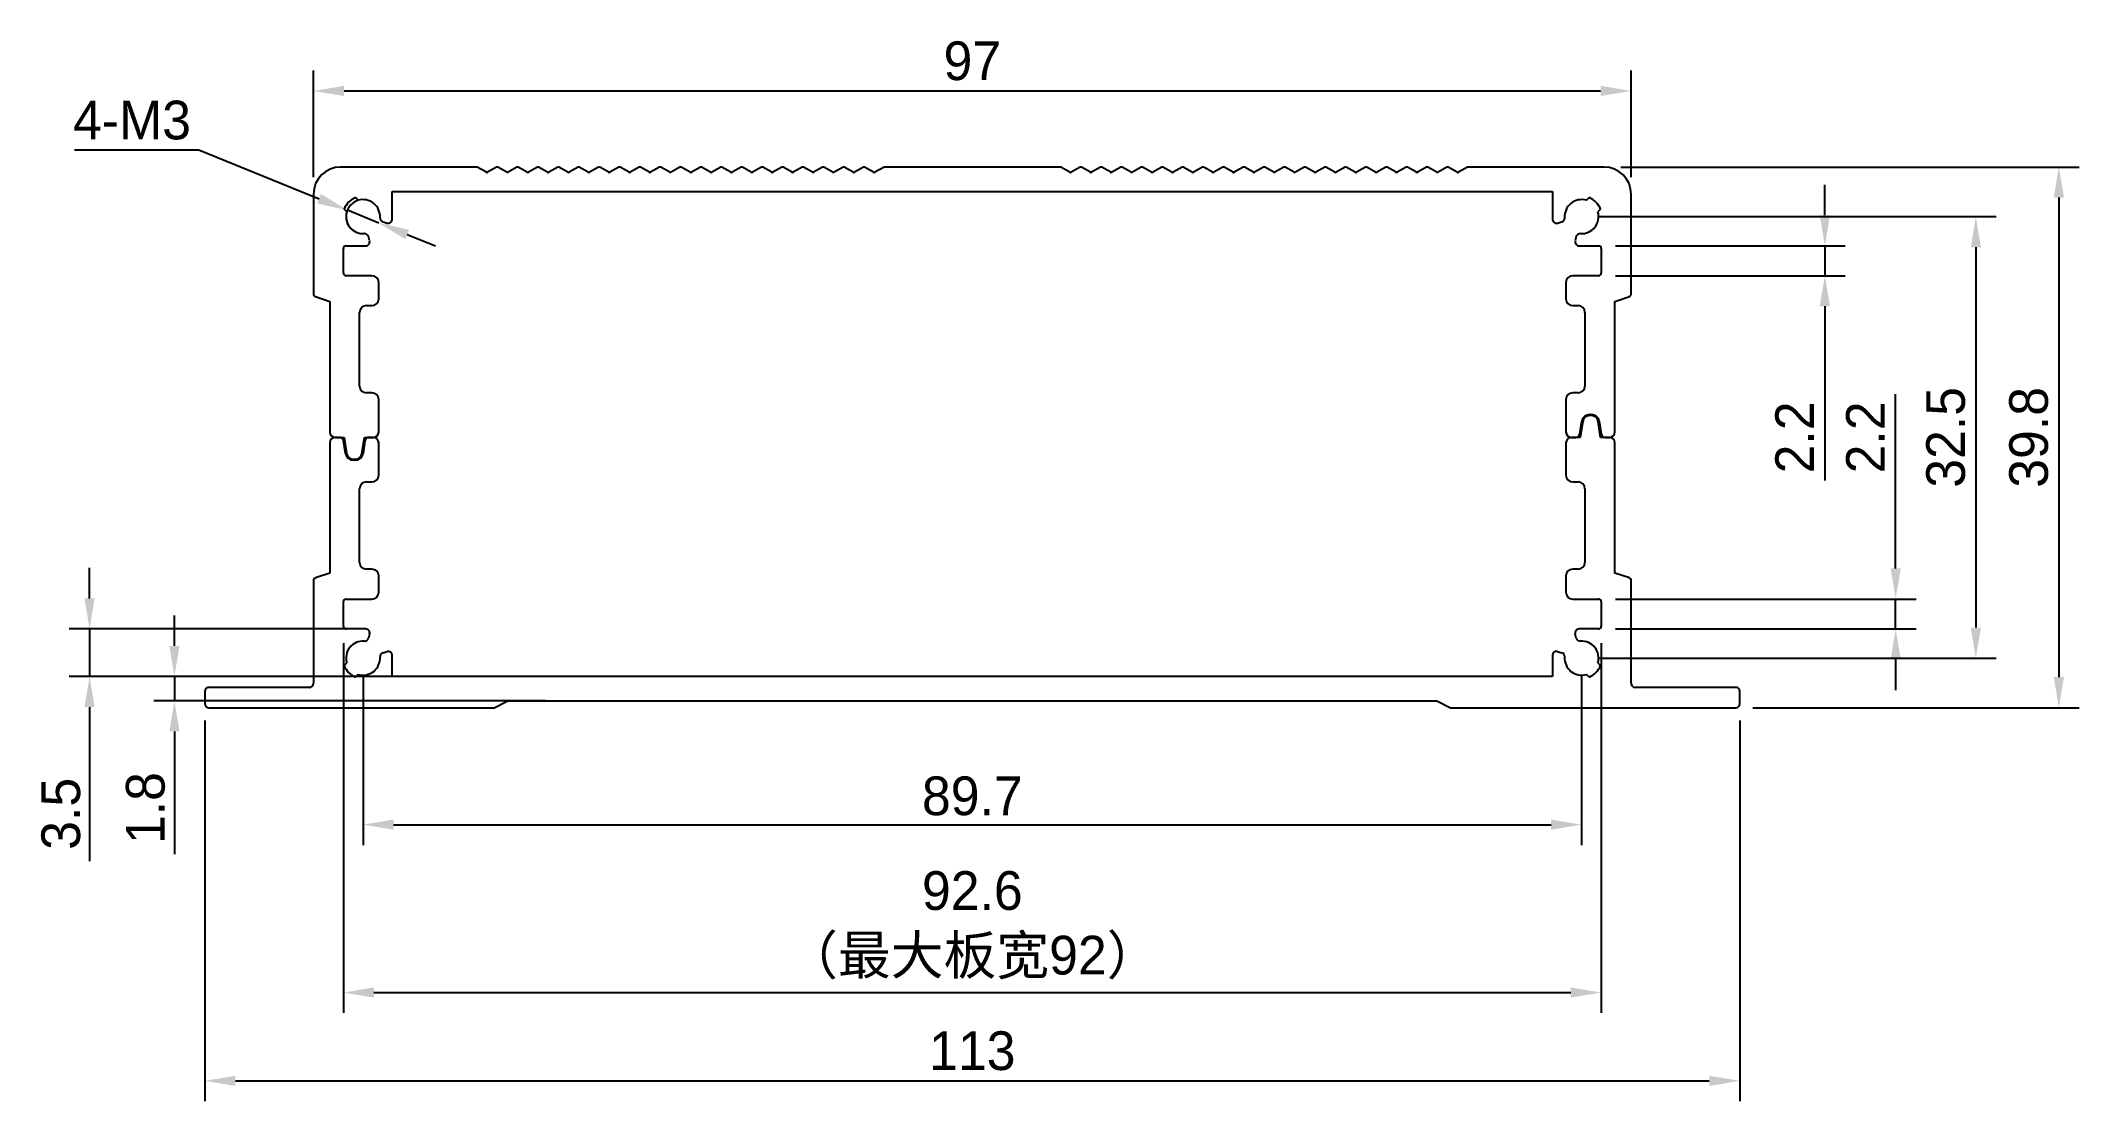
# Model space of a CAD drawing. Header units: millimetres. Extents: x 21683 to 21833, y -4647 to -4569.
import ezdxf

# ---------------------------------------------------------------- set-up
doc = ezdxf.new("R2010")
doc.units = ezdxf.units.MM
doc.header["$LTSCALE"] = 0.5
doc.header["$PDMODE"] = 35
for name, color, linetype, lineweight in [('3标注', 30, 'Continuous', 9), ('标注线', 7, 'Continuous', 13), ('粗实线', 7, 'Continuous', 25)]:
    doc.layers.add(name, color=color, linetype=linetype, lineweight=lineweight)
doc.styles.get("Standard").update_dxf_attribs({"font": ''})
doc.styles.get('Standard').set_extended_font_data('思源黑体 Normal')
doc.dimstyles.new('1比1 文字2.85', dxfattribs={"dimtxt": 2.85, "dimasz": 2.25, "dimexe": 1.5, "dimexo": 1.25, "dimgap": 0.7, "dimtad": 1, "dimdec": 1, "dimdsep": 46, "dimtxsty": 'Standard', "dimcen": 1.8, "dimadec": 0, "dimazin": 0, "dimtfac": 1, "dimtdec": 1, "dimtmove": 0, "dimatfit": 3, "dimfxl": 1, "dimarcsym": 0})
doc.dimstyles.new('1比1 文字2.85直径', dxfattribs={"dimtxt": 2.85, "dimasz": 2.25, "dimexe": 1.5, "dimexo": 1.25, "dimgap": 0.7, "dimtad": 1, "dimtih": 1, "dimtoh": 1, "dimdec": 1, "dimdsep": 46, "dimtxsty": 'Standard', "dimcen": 1.8, "dimadec": 0, "dimazin": 0, "dimtfac": 1, "dimtdec": 1, "dimtmove": 0, "dimatfit": 3, "dimfxl": 1, "dimarcsym": 0})

# ---------------------------------------------------------------- blocks, each defined once
blk = doc.blocks.new('*D81')
at = {"layer": 'Defpoints', "color": 0, "ltscale": 0.1}
for p in [(21799.66, -4572.77), (21702.66, -4580.37), (21799.66, -4580.37)]:
    blk.add_point(p, dxfattribs=at)
at = {"layer": '标注线', "color": 0, "lineweight": -2, "ltscale": 0.1}
for p, q in [((21702.66, -4579.12), (21702.66, -4571.27)), ((21799.66, -4579.12), (21799.66, -4571.27)), ((21704.91, -4572.77), (21797.41, -4572.77))]:
    blk.add_line(p, q, dxfattribs=at)
at = {"layer": '标注线', "color": 0, "ltscale": 0.1}
for points in [[(21704.91, -4572.39), (21704.91, -4573.14), (21702.66, -4572.77)], [(21797.41, -4572.39), (21797.41, -4573.14), (21799.66, -4572.77)]]:
    blk.add_solid(points, dxfattribs=at)
at = {"layer": '标注线', "color": 0, "ltscale": 0.1, "insert": (21751.16, -4569.12), "char_height": 2.85, "attachment_point": 2}
blk.add_mtext('97', dxfattribs=at)
blk = doc.blocks.new('*D82')
at = {"layer": 'Defpoints', "color": 0, "ltscale": 0.1}
for p in [(21796.01, -4582.02), (21796.01, -4614.52), (21825.03, -4614.52)]:
    blk.add_point(p, dxfattribs=at)
at = {"layer": '标注线', "color": 0, "lineweight": -2, "ltscale": 0.1}
for p, q in [((21797.26, -4582.02), (21826.53, -4582.02)), ((21825.03, -4584.27), (21825.03, -4612.27)), ((21797.26, -4614.52), (21826.53, -4614.52))]:
    blk.add_line(p, q, dxfattribs=at)
at = {"layer": '标注线', "color": 0, "ltscale": 0.1}
for points in [[(21824.66, -4584.27), (21825.41, -4584.27), (21825.03, -4582.02)], [(21824.66, -4612.27), (21825.41, -4612.27), (21825.03, -4614.52)]]:
    blk.add_solid(points, dxfattribs=at)
at = {"layer": '标注线', "color": 0, "ltscale": 0.1, "insert": (21821.38, -4598.27), "char_height": 2.85, "attachment_point": 2, "rotation": 90}
blk.add_mtext('32.5', dxfattribs=at)
blk = doc.blocks.new('*D83')
at = {"layer": 'Defpoints', "color": 0, "ltscale": 0.1}
for p in [(21797.66, -4578.37), (21807.36, -4618.17), (21831.14, -4618.17)]:
    blk.add_point(p, dxfattribs=at)
at = {"layer": '标注线', "color": 0, "lineweight": -2, "ltscale": 0.1}
for p, q in [((21798.91, -4578.37), (21832.64, -4578.37)), ((21831.14, -4580.62), (21831.14, -4615.92)), ((21808.61, -4618.17), (21832.64, -4618.17))]:
    blk.add_line(p, q, dxfattribs=at)
at = {"layer": '标注线', "color": 0, "ltscale": 0.1}
for points in [[(21830.77, -4580.62), (21831.52, -4580.62), (21831.14, -4578.37)], [(21830.77, -4615.92), (21831.52, -4615.92), (21831.14, -4618.17)]]:
    blk.add_solid(points, dxfattribs=at)
at = {"layer": '标注线', "color": 0, "ltscale": 0.1, "insert": (21827.49, -4598.27), "char_height": 2.85, "attachment_point": 2, "rotation": 90}
blk.add_mtext('39.8', dxfattribs=at)
blk = doc.blocks.new('*D84')
at = {"layer": 'Defpoints', "color": 0, "ltscale": 0.1}
for p in [(21797.26, -4610.17), (21797.26, -4612.37), (21819.13, -4612.37)]:
    blk.add_point(p, dxfattribs=at)
at = {"layer": '标注线', "color": 0, "lineweight": -2, "ltscale": 0.1}
for p, q in [((21819.13, -4607.92), (21819.13, -4595.08)), ((21798.51, -4610.17), (21820.63, -4610.17)), ((21819.13, -4612.37), (21819.13, -4610.17)), ((21798.51, -4612.37), (21820.63, -4612.37)), ((21819.13, -4614.62), (21819.13, -4616.87))]:
    blk.add_line(p, q, dxfattribs=at)
at = {"layer": '标注线', "color": 0, "ltscale": 0.1}
for points in [[(21818.76, -4607.92), (21819.51, -4607.92), (21819.13, -4610.17)], [(21818.76, -4614.62), (21819.51, -4614.62), (21819.13, -4612.37)]]:
    blk.add_solid(points, dxfattribs=at)
at = {"layer": '标注线', "color": 0, "ltscale": 0.1, "insert": (21815.48, -4598.27), "char_height": 2.85, "attachment_point": 2, "rotation": 90}
blk.add_mtext('2.2', dxfattribs=at)
blk = doc.blocks.new('*D85')
at = {"layer": 'Defpoints', "color": 0, "ltscale": 0.1}
for p in [(21797.26, -4584.17), (21813.92, -4584.17), (21797.26, -4586.37)]:
    blk.add_point(p, dxfattribs=at)
at = {"layer": '标注线', "color": 0, "lineweight": -2, "ltscale": 0.1}
for p, q in [((21813.92, -4581.92), (21813.92, -4579.67)), ((21798.51, -4584.17), (21815.42, -4584.17)), ((21813.92, -4584.17), (21813.92, -4586.37)), ((21798.51, -4586.37), (21815.42, -4586.37)), ((21813.92, -4588.62), (21813.92, -4601.45))]:
    blk.add_line(p, q, dxfattribs=at)
at = {"layer": '标注线', "color": 0, "ltscale": 0.1}
for points in [[(21813.54, -4581.92), (21814.29, -4581.92), (21813.92, -4584.17)], [(21813.54, -4588.62), (21814.29, -4588.62), (21813.92, -4586.37)]]:
    blk.add_solid(points, dxfattribs=at)
at = {"layer": '标注线', "color": 0, "ltscale": 0.1, "insert": (21810.27, -4598.27), "char_height": 2.85, "attachment_point": 2, "rotation": 90}
blk.add_mtext('2.2', dxfattribs=at)
blk = doc.blocks.new('*D86')
at = {"layer": 'Defpoints', "color": 0, "ltscale": 0.1}
for p in [(21706.5, -4612.37), (21686.18, -4615.87), (21708.46, -4615.87)]:
    blk.add_point(p, dxfattribs=at)
at = {"layer": '标注线', "color": 0, "lineweight": -2, "ltscale": 0.1}
for p, q in [((21686.18, -4610.12), (21686.18, -4607.87)), ((21705.25, -4612.37), (21684.68, -4612.37)), ((21686.18, -4612.37), (21686.18, -4615.87)), ((21707.21, -4615.87), (21684.68, -4615.87)), ((21686.18, -4618.12), (21686.18, -4629.47))]:
    blk.add_line(p, q, dxfattribs=at)
at = {"layer": '标注线', "color": 0, "ltscale": 0.1}
for points in [[(21685.8, -4610.12), (21686.55, -4610.12), (21686.18, -4612.37)], [(21685.8, -4618.12), (21686.55, -4618.12), (21686.18, -4615.87)]]:
    blk.add_solid(points, dxfattribs=at)
at = {"layer": '标注线', "color": 0, "ltscale": 0.1, "insert": (21682.63, -4625.98), "char_height": 2.85, "attachment_point": 2, "rotation": 90}
blk.add_mtext('3.5', dxfattribs=at)
blk = doc.blocks.new('*D87')
at = {"layer": 'Defpoints', "color": 0, "ltscale": 0.1}
for p in [(21706.31, -4614.52), (21796.01, -4614.52), (21796.01, -4626.78)]:
    blk.add_point(p, dxfattribs=at)
at = {"layer": '标注线', "color": 0, "lineweight": -2, "ltscale": 0.1}
for p, q in [((21706.31, -4615.77), (21706.31, -4628.28)), ((21796.01, -4615.77), (21796.01, -4628.28)), ((21708.56, -4626.78), (21793.76, -4626.78))]:
    blk.add_line(p, q, dxfattribs=at)
at = {"layer": '标注线', "color": 0, "ltscale": 0.1}
for points in [[(21708.56, -4626.4), (21708.56, -4627.15), (21706.31, -4626.78)], [(21793.76, -4626.4), (21793.76, -4627.15), (21796.01, -4626.78)]]:
    blk.add_solid(points, dxfattribs=at)
at = {"layer": '标注线', "color": 0, "ltscale": 0.1, "insert": (21751.16, -4623.23), "char_height": 2.85, "attachment_point": 2}
blk.add_mtext('89.7', dxfattribs=at)
blk = doc.blocks.new('*D88')
at = {"layer": 'Defpoints', "color": 0, "ltscale": 0.1}
for p in [(21694.66, -4617.87), (21807.66, -4617.87), (21807.66, -4645.64)]:
    blk.add_point(p, dxfattribs=at)
at = {"layer": '标注线', "color": 0, "lineweight": -2, "ltscale": 0.1}
for p, q in [((21694.66, -4619.12), (21694.66, -4647.14)), ((21807.66, -4619.12), (21807.66, -4647.14)), ((21696.91, -4645.64), (21805.41, -4645.64))]:
    blk.add_line(p, q, dxfattribs=at)
at = {"layer": '标注线', "color": 0, "ltscale": 0.1}
for points in [[(21696.91, -4645.26), (21696.91, -4646.01), (21694.66, -4645.64)], [(21805.41, -4645.26), (21805.41, -4646.01), (21807.66, -4645.64)]]:
    blk.add_solid(points, dxfattribs=at)
at = {"layer": '标注线', "color": 0, "ltscale": 0.1, "insert": (21751.16, -4641.99), "char_height": 2.85, "attachment_point": 2}
blk.add_mtext('113', dxfattribs=at)
blk = doc.blocks.new('*D90')
at = {"layer": 'Defpoints', "color": 0, "ltscale": 0.1}
for p in [(21705.16, -4581.55), (21707.47, -4582.49)]:
    blk.add_point(p, dxfattribs=at)
at = {"layer": '标注线', "color": 0, "lineweight": -2, "ltscale": 0.1}
for p, q in [((21685.07, -4577.1), (21694.22, -4577.1)), ((21694.22, -4577.1), (21703.07, -4580.7)), ((21707.47, -4582.49), (21705.16, -4581.55)), ((21709.56, -4583.34), (21711.64, -4584.18))]:
    blk.add_line(p, q, dxfattribs=at)
blk.add_arc((21706.31, -4582.02), 1.25, 106.3146, 226.6304, dxfattribs=at)
at = {"layer": '标注线', "color": 0, "ltscale": 0.1}
for points in [[(21703.21, -4580.35), (21702.93, -4581.05), (21705.16, -4581.55)], [(21709.7, -4582.99), (21709.41, -4583.68), (21707.47, -4582.49)]]:
    blk.add_solid(points, dxfattribs=at)
at = {"layer": '标注线', "color": 0, "ltscale": 0.1, "insert": (21689.3, -4574.93), "char_height": 2.85, "attachment_point": 5}
blk.add_mtext('4-M3', dxfattribs=at)
blk = doc.blocks.new('*D91')
at = {"layer": 'Defpoints', "color": 0, "ltscale": 0.1}
for p in [(21720.99, -4615.87), (21692.42, -4617.67), (21720.99, -4617.67)]:
    blk.add_point(p, dxfattribs=at)
at = {"layer": '标注线', "color": 0, "lineweight": -2, "ltscale": 0.1}
for p, q in [((21692.42, -4613.62), (21692.42, -4611.37)), ((21719.74, -4615.87), (21690.92, -4615.87)), ((21692.42, -4615.87), (21692.42, -4617.67)), ((21719.74, -4617.67), (21690.92, -4617.67)), ((21692.42, -4619.92), (21692.42, -4628.95))]:
    blk.add_line(p, q, dxfattribs=at)
at = {"layer": '标注线', "color": 0, "ltscale": 0.1}
for points in [[(21692.05, -4613.62), (21692.8, -4613.62), (21692.42, -4615.87)], [(21692.05, -4619.92), (21692.8, -4619.92), (21692.42, -4617.67)]]:
    blk.add_solid(points, dxfattribs=at)
at = {"layer": '标注线', "color": 0, "ltscale": 0.1, "insert": (21690.3, -4625.56), "char_height": 2.85, "attachment_point": 5, "rotation": 90}
blk.add_mtext('1.8', dxfattribs=at)
blk = doc.blocks.new('*D89')
at = {"layer": '3标注', "color": 0, "lineweight": -2, "ltscale": 0.1}
for p, q in [((21704.86, -4613.42), (21704.86, -4640.64)), ((21797.46, -4613.42), (21797.46, -4640.64)), ((21707.11, -4639.14), (21795.21, -4639.14))]:
    blk.add_line(p, q, dxfattribs=at)
at = {"layer": '3标注', "color": 0, "ltscale": 0.1}
for points in [[(21707.11, -4638.76), (21707.11, -4639.51), (21704.86, -4639.14)], [(21795.21, -4638.76), (21795.21, -4639.51), (21797.46, -4639.14)]]:
    blk.add_solid(points, dxfattribs=at)
at = {"layer": 'Defpoints', "color": 0, "ltscale": 0.1}
for p in [(21704.86, -4612.17), (21797.46, -4612.17), (21797.46, -4639.14)]:
    blk.add_point(p, dxfattribs=at)
at = {"layer": '3标注', "color": 0, "ltscale": 0.1, "insert": (21751.16, -4634.19), "char_height": 2.85, "attachment_point": 5}
blk.add_mtext('92.6\\P（最大板宽92）', dxfattribs=at)

msp = doc.modelspace()

# ---------------------------------------------------------------- linework, layer by layer
at = {"layer": '粗实线'}
for p, q in [((21714.66, -4578.37), (21704.66, -4578.37)), ((21715.39, -4578.74), (21714.71, -4578.38)), ((21716.14, -4578.39), (21715.48, -4578.74)), ((21716.89, -4578.74), (21716.23, -4578.39)), ((21717.64, -4578.39), (21716.98, -4578.74)), ((21718.39, -4578.74), (21717.73, -4578.39)), ((21719.14, -4578.39), (21718.48, -4578.74)), ((21719.89, -4578.74), (21719.23, -4578.39)), ((21720.64, -4578.39), (21719.98, -4578.74)), ((21721.39, -4578.74), (21720.73, -4578.39)), ((21722.14, -4578.39), (21721.48, -4578.74)), ((21722.89, -4578.74), (21722.23, -4578.39)), ((21723.64, -4578.39), (21722.98, -4578.74)), ((21724.39, -4578.74), (21723.73, -4578.39)), ((21725.14, -4578.39), (21724.48, -4578.74)), ((21725.89, -4578.74), (21725.23, -4578.39)), ((21726.64, -4578.39), (21725.98, -4578.74)), ((21727.39, -4578.74), (21726.73, -4578.39)), ((21728.14, -4578.39), (21727.48, -4578.74)), ((21728.89, -4578.74), (21728.23, -4578.39)), ((21729.64, -4578.39), (21728.98, -4578.74)), ((21730.39, -4578.74), (21729.73, -4578.39)), ((21731.14, -4578.39), (21730.48, -4578.74)), ((21731.89, -4578.74), (21731.23, -4578.39)), ((21732.64, -4578.39), (21731.98, -4578.74)), ((21733.39, -4578.74), (21732.73, -4578.39)), ((21734.14, -4578.39), (21733.48, -4578.74)), ((21734.89, -4578.74), (21734.23, -4578.39)), ((21735.64, -4578.39), (21734.98, -4578.74)), ((21736.39, -4578.74), (21735.73, -4578.39)), ((21737.14, -4578.39), (21736.48, -4578.74)), ((21737.89, -4578.74), (21737.23, -4578.39)), ((21738.64, -4578.39), (21737.98, -4578.74)), ((21739.39, -4578.74), (21738.73, -4578.39)), ((21740.14, -4578.39), (21739.48, -4578.74)), ((21740.89, -4578.74), (21740.23, -4578.39)), ((21741.64, -4578.39), (21740.98, -4578.74)), ((21742.39, -4578.74), (21741.73, -4578.39)), ((21743.14, -4578.39), (21742.48, -4578.74)), ((21743.89, -4578.74), (21743.23, -4578.39)), ((21744.66, -4578.38), (21743.98, -4578.74)), ((21757.62, -4578.37), (21744.71, -4578.37)), ((21758.35, -4578.74), (21757.67, -4578.38)), ((21759.1, -4578.39), (21758.44, -4578.74)), ((21759.85, -4578.74), (21759.19, -4578.39)), ((21760.6, -4578.39), (21759.94, -4578.74)), ((21761.35, -4578.74), (21760.69, -4578.39)), ((21762.1, -4578.39), (21761.44, -4578.74)), ((21762.85, -4578.74), (21762.19, -4578.39)), ((21763.6, -4578.39), (21762.94, -4578.74)), ((21764.35, -4578.74), (21763.69, -4578.39)), ((21765.1, -4578.39), (21764.44, -4578.74)), ((21765.85, -4578.74), (21765.19, -4578.39)), ((21766.6, -4578.39), (21765.94, -4578.74)), ((21767.35, -4578.74), (21766.69, -4578.39)), ((21768.1, -4578.39), (21767.44, -4578.74)), ((21768.85, -4578.74), (21768.19, -4578.39)), ((21769.6, -4578.39), (21768.94, -4578.74)), ((21770.35, -4578.74), (21769.69, -4578.39)), ((21771.1, -4578.39), (21770.44, -4578.74)), ((21771.85, -4578.74), (21771.19, -4578.39)), ((21772.6, -4578.39), (21771.94, -4578.74)), ((21773.35, -4578.74), (21772.69, -4578.39)), ((21774.1, -4578.39), (21773.44, -4578.74)), ((21774.85, -4578.74), (21774.19, -4578.39)), ((21775.6, -4578.39), (21774.94, -4578.74)), ((21776.35, -4578.74), (21775.69, -4578.39)), ((21777.1, -4578.39), (21776.44, -4578.74)), ((21777.85, -4578.74), (21777.19, -4578.39)), ((21778.6, -4578.39), (21777.94, -4578.74)), ((21779.35, -4578.74), (21778.69, -4578.39)), ((21780.1, -4578.39), (21779.44, -4578.74)), ((21780.85, -4578.74), (21780.19, -4578.39)), ((21781.6, -4578.39), (21780.94, -4578.74)), ((21782.35, -4578.74), (21781.69, -4578.39)), ((21783.1, -4578.39), (21782.44, -4578.74)), ((21783.85, -4578.74), (21783.19, -4578.39)), ((21784.6, -4578.39), (21783.94, -4578.74)), ((21785.35, -4578.74), (21784.69, -4578.39)), ((21786.1, -4578.39), (21785.44, -4578.74)), ((21786.85, -4578.74), (21786.19, -4578.39)), ((21787.62, -4578.38), (21786.94, -4578.74)), ((21797.66, -4578.37), (21787.67, -4578.37)), ((21702.66, -4580.37), (21702.66, -4587.72)), ((21705.77, -4580.62), (21705.96, -4580.82)), ((21708.46, -4580.17), (21793.86, -4580.17)), ((21708.46, -4582.2), (21708.46, -4580.17)), ((21793.86, -4580.17), (21793.86, -4582.2)), ((21796.36, -4580.82), (21796.56, -4580.62)), ((21799.66, -4587.72), (21799.66, -4580.37)), ((21705.11, -4581.67), (21704.92, -4581.47)), ((21707.78, -4582.41), (21708.09, -4582.49)), ((21794.24, -4582.49), (21794.54, -4582.41)), ((21797.41, -4581.47), (21797.21, -4581.67)), ((21705.06, -4584.17), (21706.5, -4584.17)), ((21706.79, -4583.79), (21706.71, -4583.49)), ((21795.62, -4583.49), (21795.54, -4583.79)), ((21795.83, -4584.17), (21797.26, -4584.17)), ((21704.86, -4586.17), (21704.86, -4584.37)), ((21797.46, -4584.37), (21797.46, -4586.17)), ((21706.96, -4586.37), (21705.06, -4586.37)), ((21707.46, -4588.07), (21707.46, -4586.87)), ((21794.86, -4586.87), (21794.86, -4588.07)), ((21797.26, -4586.37), (21795.36, -4586.37)), ((21702.8, -4587.91), (21703.86, -4588.27)), ((21703.86, -4588.27), (21703.86, -4597.87)), ((21706.56, -4588.57), (21706.96, -4588.57)), ((21795.36, -4588.57), (21795.76, -4588.57)), ((21798.46, -4588.27), (21799.53, -4587.91)), ((21798.46, -4597.87), (21798.46, -4588.27)), ((21706.06, -4594.49), (21706.06, -4589.07)), ((21796.26, -4589.07), (21796.26, -4594.49)), ((21706.96, -4594.99), (21706.56, -4594.99)), ((21707.46, -4597.87), (21707.46, -4595.49)), ((21794.86, -4595.49), (21794.86, -4597.87)), ((21795.76, -4594.99), (21795.36, -4594.99)), ((21795.87, -4598.01), (21796.02, -4597.08)), ((21796.1, -4597.09), (21795.91, -4598.27)), ((21796.59, -4596.59), (21796.74, -4596.59)), ((21796.74, -4596.67), (21796.59, -4596.67)), ((21797.41, -4598.27), (21797.23, -4597.09)), ((21797.31, -4597.08), (21797.45, -4598.01)), ((21703.86, -4598.67), (21703.86, -4608.27)), ((21704.26, -4598.27), (21704.91, -4598.27)), ((21704.58, -4598.27), (21704.26, -4598.27)), ((21705.02, -4599.46), (21704.87, -4598.52)), ((21704.91, -4598.27), (21705.1, -4599.45)), ((21706.23, -4599.45), (21706.41, -4598.27)), ((21706.45, -4598.52), (21706.31, -4599.46)), ((21706.41, -4598.27), (21707.06, -4598.27)), ((21707.06, -4598.27), (21706.75, -4598.27)), ((21707.46, -4601.05), (21707.46, -4598.67)), ((21794.86, -4598.67), (21794.86, -4601.05)), ((21795.26, -4598.27), (21795.58, -4598.27)), ((21795.91, -4598.27), (21795.26, -4598.27)), ((21798.06, -4598.27), (21797.41, -4598.27)), ((21797.75, -4598.27), (21798.06, -4598.27)), ((21798.46, -4608.27), (21798.46, -4598.67)), ((21705.59, -4599.87), (21705.74, -4599.87)), ((21705.74, -4599.95), (21705.59, -4599.95)), ((21706.06, -4607.47), (21706.06, -4602.05)), ((21706.56, -4601.55), (21706.96, -4601.55)), ((21795.36, -4601.55), (21795.76, -4601.55)), ((21796.26, -4602.05), (21796.26, -4607.47)), ((21703.86, -4608.27), (21702.8, -4608.62)), ((21706.96, -4607.97), (21706.56, -4607.97)), ((21795.76, -4607.97), (21795.36, -4607.97)), ((21799.53, -4608.62), (21798.46, -4608.27)), ((21702.66, -4608.81), (21702.66, -4616.37)), ((21707.46, -4609.67), (21707.46, -4608.47)), ((21794.86, -4608.47), (21794.86, -4609.67)), ((21799.66, -4616.37), (21799.66, -4608.81)), ((21704.86, -4612.17), (21704.86, -4610.37)), ((21705.06, -4610.17), (21706.96, -4610.17)), ((21795.36, -4610.17), (21797.26, -4610.17)), ((21797.46, -4610.37), (21797.46, -4612.17)), ((21706.5, -4612.37), (21705.06, -4612.37)), ((21706.79, -4612.75), (21706.71, -4613.05)), ((21795.62, -4613.05), (21795.54, -4612.75)), ((21797.26, -4612.37), (21795.83, -4612.37)), ((21707.78, -4614.12), (21708.09, -4614.04)), ((21794.24, -4614.04), (21794.54, -4614.12)), ((21704.92, -4615.07), (21705.11, -4614.87)), ((21705.96, -4615.72), (21705.77, -4615.91)), ((21708.46, -4615.87), (21708.46, -4614.33)), ((21793.86, -4614.33), (21793.86, -4615.87)), ((21796.56, -4615.91), (21796.36, -4615.72)), ((21797.21, -4614.87), (21797.41, -4615.07)), ((21694.66, -4616.97), (21694.66, -4617.87)), ((21702.36, -4616.67), (21694.96, -4616.67)), ((21793.86, -4615.87), (21708.46, -4615.87)), ((21807.36, -4616.67), (21799.96, -4616.67)), ((21807.66, -4617.87), (21807.66, -4616.97)), ((21694.96, -4618.17), (21715.96, -4618.17)), ((21715.96, -4618.17), (21716.96, -4617.67)), ((21716.96, -4617.67), (21785.36, -4617.67)), ((21785.36, -4617.67), (21786.36, -4618.17)), ((21786.36, -4618.17), (21807.36, -4618.17))]:
    msp.add_line(p, q, dxfattribs=at)
for centre, radius, start, end in [((21704.66, -4580.37), 2, 90, 180), ((21714.66, -4578.47), 0.1, 61.9275, 90), ((21715.43, -4578.66), 0.1, 241.9275, 298.0725), ((21716.18, -4578.48), 0.1, 61.9275, 118.0725), ((21716.93, -4578.66), 0.1, 241.9275, 298.0725), ((21717.68, -4578.48), 0.1, 61.9275, 118.0725), ((21718.43, -4578.66), 0.1, 241.9275, 298.0725), ((21719.18, -4578.48), 0.1, 61.9275, 118.0725), ((21719.93, -4578.66), 0.1, 241.9275, 298.0725), ((21720.68, -4578.48), 0.1, 61.9275, 118.0725), ((21721.43, -4578.66), 0.1, 241.9275, 298.0725), ((21722.18, -4578.48), 0.1, 61.9275, 118.0725), ((21722.93, -4578.66), 0.1, 241.9275, 298.0725), ((21723.68, -4578.48), 0.1, 61.9275, 118.0725), ((21724.43, -4578.66), 0.1, 241.9275, 298.0725), ((21725.18, -4578.48), 0.1, 61.9275, 118.0725), ((21725.93, -4578.66), 0.1, 241.9275, 298.0725), ((21726.68, -4578.48), 0.1, 61.9275, 118.0725), ((21727.43, -4578.66), 0.1, 241.9275, 298.0725), ((21728.18, -4578.48), 0.1, 61.9275, 118.0725), ((21728.93, -4578.66), 0.1, 241.9275, 298.0725), ((21729.68, -4578.48), 0.1, 61.9275, 118.0725), ((21730.43, -4578.66), 0.1, 241.9275, 298.0725), ((21731.18, -4578.48), 0.1, 61.9275, 118.0725), ((21731.93, -4578.66), 0.1, 241.9275, 298.0725), ((21732.68, -4578.48), 0.1, 61.9275, 118.0725), ((21733.43, -4578.66), 0.1, 241.9275, 298.0725), ((21734.18, -4578.48), 0.1, 61.9275, 118.0725), ((21734.93, -4578.66), 0.1, 241.9275, 298.0725), ((21735.68, -4578.48), 0.1, 61.9275, 118.0725), ((21736.43, -4578.66), 0.1, 241.9275, 298.0725), ((21737.18, -4578.48), 0.1, 61.9275, 118.0725), ((21737.93, -4578.66), 0.1, 241.9275, 298.0725), ((21738.68, -4578.48), 0.1, 61.9275, 118.0725), ((21739.43, -4578.66), 0.1, 241.9275, 298.0725), ((21740.18, -4578.48), 0.1, 61.9275, 118.0725), ((21740.93, -4578.66), 0.1, 241.9275, 298.0725), ((21741.68, -4578.48), 0.1, 61.9275, 118.0725), ((21742.43, -4578.66), 0.1, 241.9275, 298.0725), ((21743.18, -4578.48), 0.1, 61.9275, 118.0725), ((21743.93, -4578.66), 0.1, 241.9275, 298.0725), ((21744.71, -4578.47), 0.1, 90, 118.0725), ((21757.62, -4578.47), 0.1, 61.9275, 90), ((21758.39, -4578.66), 0.1, 241.9275, 298.0725), ((21759.14, -4578.48), 0.1, 61.9275, 118.0725), ((21759.89, -4578.66), 0.1, 241.9275, 298.0725), ((21760.64, -4578.48), 0.1, 61.9275, 118.0725), ((21761.39, -4578.66), 0.1, 241.9275, 298.0725), ((21762.14, -4578.48), 0.1, 61.9275, 118.0725), ((21762.89, -4578.66), 0.1, 241.9275, 298.0725), ((21763.64, -4578.48), 0.1, 61.9275, 118.0725), ((21764.39, -4578.66), 0.1, 241.9275, 298.0725), ((21765.14, -4578.48), 0.1, 61.9275, 118.0725), ((21765.89, -4578.66), 0.1, 241.9275, 298.0725), ((21766.64, -4578.48), 0.1, 61.9275, 118.0725), ((21767.39, -4578.66), 0.1, 241.9275, 298.0725), ((21768.14, -4578.48), 0.1, 61.9275, 118.0725), ((21768.89, -4578.66), 0.1, 241.9275, 298.0725), ((21769.64, -4578.48), 0.1, 61.9275, 118.0725), ((21770.39, -4578.66), 0.1, 241.9275, 298.0725), ((21771.14, -4578.48), 0.1, 61.9275, 118.0725), ((21771.89, -4578.66), 0.1, 241.9275, 298.0725), ((21772.64, -4578.48), 0.1, 61.9275, 118.0725), ((21773.39, -4578.66), 0.1, 241.9275, 298.0725), ((21774.14, -4578.48), 0.1, 61.9275, 118.0725), ((21774.89, -4578.66), 0.1, 241.9275, 298.0725), ((21775.64, -4578.48), 0.1, 61.9275, 118.0725), ((21776.39, -4578.66), 0.1, 241.9275, 298.0725), ((21777.14, -4578.48), 0.1, 61.9275, 118.0725), ((21777.89, -4578.66), 0.1, 241.9275, 298.0725), ((21778.64, -4578.48), 0.1, 61.9275, 118.0725), ((21779.39, -4578.66), 0.1, 241.9275, 298.0725), ((21780.14, -4578.48), 0.1, 61.9275, 118.0725), ((21780.89, -4578.66), 0.1, 241.9275, 298.0725), ((21781.64, -4578.48), 0.1, 61.9275, 118.0725), ((21782.39, -4578.66), 0.1, 241.9275, 298.0725), ((21783.14, -4578.48), 0.1, 61.9275, 118.0725), ((21783.89, -4578.66), 0.1, 241.9275, 298.0725), ((21784.64, -4578.48), 0.1, 61.9275, 118.0725), ((21785.39, -4578.66), 0.1, 241.9275, 298.0725), ((21786.14, -4578.48), 0.1, 61.9275, 118.0725), ((21786.89, -4578.66), 0.1, 241.9275, 298.0725), ((21787.67, -4578.47), 0.1, 90, 118.0725), ((21797.66, -4580.37), 2, 0, 90), ((21706.31, -4582.02), 1.5, 111.4218, 158.5782), ((21706.31, -4582.02), 1.25, 356.1599, 106.3146), ((21796.01, -4582.02), 1.25, 73.6854, 183.8401), ((21796.01, -4582.02), 1.5, 21.4218, 68.5782), ((21706.31, -4582.02), 1.25, 163.6854, 273.8401), ((21707.86, -4582.12), 0.3, 176.1599, 255), ((21708.16, -4582.2), 0.3, 255, 0), ((21794.16, -4582.2), 0.3, 180, 285), ((21794.47, -4582.12), 0.3, 285, 3.8401), ((21796.01, -4582.02), 1.25, 266.1599, 16.3146), ((21705.06, -4584.37), 0.2, 90, 180), ((21706.42, -4583.57), 0.3, 15, 93.8401), ((21706.5, -4583.87), 0.3, 270, 15), ((21795.83, -4583.87), 0.3, 165, 270), ((21795.91, -4583.57), 0.3, 86.1599, 165), ((21797.26, -4584.37), 0.2, 0, 90), ((21705.06, -4586.17), 0.2, 180, 270), ((21706.96, -4586.87), 0.5, 0, 90), ((21795.36, -4586.87), 0.5, 90, 180), ((21797.26, -4586.17), 0.2, 270, 0), ((21702.86, -4587.72), 0.2, 180, 251.5651), ((21706.56, -4589.07), 0.5, 90, 180), ((21706.96, -4588.07), 0.5, 270, 0), ((21795.36, -4588.07), 0.5, 180, 270), ((21795.76, -4589.07), 0.5, 0, 90), ((21799.46, -4587.72), 0.2, 288.4349, 360), ((21706.56, -4594.49), 0.5, 180, 270), ((21795.76, -4594.49), 0.5, 270, 0), ((21706.96, -4595.49), 0.5, 0, 90), ((21795.36, -4595.49), 0.5, 90, 180), ((21796.59, -4597.17), 0.58, 90, 171.1193), ((21796.59, -4597.17), 0.5, 90, 171.1193), ((21796.74, -4597.17), 0.58, 8.8807, 90), ((21796.74, -4597.17), 0.5, 8.8807, 90), ((21704.26, -4597.87), 0.4, 180, 270), ((21704.26, -4598.67), 0.4, 90, 180), ((21704.58, -4598.57), 0.3, 8.8807, 90), ((21706.75, -4598.57), 0.3, 90, 171.1193), ((21707.06, -4597.87), 0.4, 270, 0), ((21707.06, -4598.67), 0.4, 0, 90), ((21795.26, -4597.87), 0.4, 180, 270), ((21795.26, -4598.67), 0.4, 90, 180), ((21795.58, -4597.97), 0.3, 270, 351.1193), ((21797.75, -4597.97), 0.3, 188.8807, 270), ((21798.06, -4597.87), 0.4, 270, 0), ((21798.06, -4598.67), 0.4, 0, 90), ((21705.59, -4599.37), 0.58, 188.8807, 270), ((21705.59, -4599.37), 0.5, 188.8807, 270), ((21705.74, -4599.37), 0.5, 270, 351.1193), ((21705.74, -4599.37), 0.58, 270, 351.1193), ((21706.56, -4602.05), 0.5, 90, 180), ((21706.96, -4601.05), 0.5, 270, 0), ((21795.36, -4601.05), 0.5, 180, 270), ((21795.76, -4602.05), 0.5, 0, 90), ((21706.56, -4607.47), 0.5, 180, 270), ((21706.96, -4608.47), 0.5, 0, 90), ((21795.36, -4608.47), 0.5, 90, 180), ((21795.76, -4607.47), 0.5, 270, 0), ((21702.86, -4608.81), 0.2, 108.4349, 180), ((21706.96, -4609.67), 0.5, 270, 0), ((21795.36, -4609.67), 0.5, 180, 270), ((21799.46, -4608.81), 0.2, 0, 71.5651), ((21705.06, -4610.37), 0.2, 90, 180), ((21797.26, -4610.37), 0.2, 0, 90), ((21705.06, -4612.17), 0.2, 180, 270), ((21706.5, -4612.67), 0.3, 345, 90), ((21795.83, -4612.67), 0.3, 90, 195), ((21797.26, -4612.17), 0.2, 270, 0), ((21706.31, -4614.52), 1.25, 86.1599, 196.3146), ((21706.42, -4612.97), 0.3, 266.1599, 345), ((21707.86, -4614.41), 0.3, 105, 183.8401), ((21708.16, -4614.33), 0.3, 0, 105), ((21794.16, -4614.33), 0.3, 75, 180), ((21794.47, -4614.41), 0.3, 356.1599, 75), ((21795.91, -4612.97), 0.3, 195, 273.8401), ((21796.01, -4614.52), 1.25, 343.6854, 93.8401), ((21706.31, -4614.52), 1.5, 201.4218, 248.5782), ((21706.31, -4614.52), 1.25, 253.6854, 3.8401), ((21796.01, -4614.52), 1.25, 176.1599, 286.3146), ((21796.01, -4614.52), 1.5, 291.4218, 338.5782), ((21694.96, -4616.97), 0.3, 90, 180), ((21702.36, -4616.37), 0.3, 270, 0), ((21799.96, -4616.37), 0.3, 180, 270), ((21807.36, -4616.97), 0.3, 0, 90), ((21694.96, -4617.87), 0.3, 180, 270), ((21807.36, -4617.87), 0.3, 270, 0)]:
    msp.add_arc(centre, radius, start, end, dxfattribs=at)

# ---------------------------------------------------------------- dimensions: what is measured, and where the dimension line sits
at = {"layer": '3标注', "ltscale": 0.1}
dim = msp.add_linear_dim(base=(21797.46, -4639.14), p1=(21704.86, -4612.17), p2=(21797.46, -4612.17), text='<>\\P（最大板宽92）', dimstyle='1比1 文字2.85', dxfattribs=at)
dim.commit()
dim.dimension.update_dxf_attribs({"geometry": '*D89', "text_midpoint": (21751.16, -4639.14), "dimtype": 160})
at = {"layer": '标注线', "ltscale": 0.1}
for base, p1, p2, picture, middle in [((21799.66, -4572.77), (21702.66, -4580.37), (21799.66, -4580.37), '*D81', (21751.16, -4572.77)), ((21796.01, -4626.78), (21706.31, -4614.52), (21796.01, -4614.52), '*D87', (21751.16, -4626.78)), ((21807.66, -4645.64), (21694.66, -4617.87), (21807.66, -4617.87), '*D88', (21751.16, -4645.64))]:
    dim = msp.add_linear_dim(base=base, p1=p1, p2=p2, dimstyle='1比1 文字2.85', dxfattribs=at)
    dim.commit()
    dim.dimension.update_dxf_attribs({"geometry": picture, "text_midpoint": middle, "dimtype": 160})
dim = msp.add_diameter_dim_2p(p1=(21707.47, -4582.49), p2=(21705.16, -4581.55), text='4-M3', dimstyle='1比1 文字2.85直径', dxfattribs=at)
dim.commit()
dim.dimension.update_dxf_attribs({"geometry": '*D90', "text_midpoint": (21689.3, -4577.1), "dimtype": 163})
for base, p1, p2, picture, middle in [((21813.92, -4584.17), (21797.26, -4586.37), (21797.26, -4584.17), '*D85', (21813.92, -4598.27)), ((21831.14, -4618.17), (21797.66, -4578.37), (21807.36, -4618.17), '*D83', (21831.14, -4598.27)), ((21825.03, -4614.52), (21796.01, -4582.02), (21796.01, -4614.52), '*D82', (21825.03, -4598.27)), ((21819.13, -4612.37), (21797.26, -4610.17), (21797.26, -4612.37), '*D84', (21819.13, -4598.27)), ((21686.18, -4615.87), (21706.5, -4612.37), (21708.46, -4615.87), '*D86', (21686.18, -4625.98)), ((21692.42, -4617.67), (21720.99, -4615.87), (21720.99, -4617.67), '*D91', (21692.42, -4625.56))]:
    dim = msp.add_linear_dim(base=base, p1=p1, p2=p2, angle=90, dimstyle='1比1 文字2.85', dxfattribs=at)
    dim.commit()
    dim.dimension.update_dxf_attribs({"geometry": picture, "text_midpoint": middle, "dimtype": 160})

doc.saveas('drawing.dxf')
